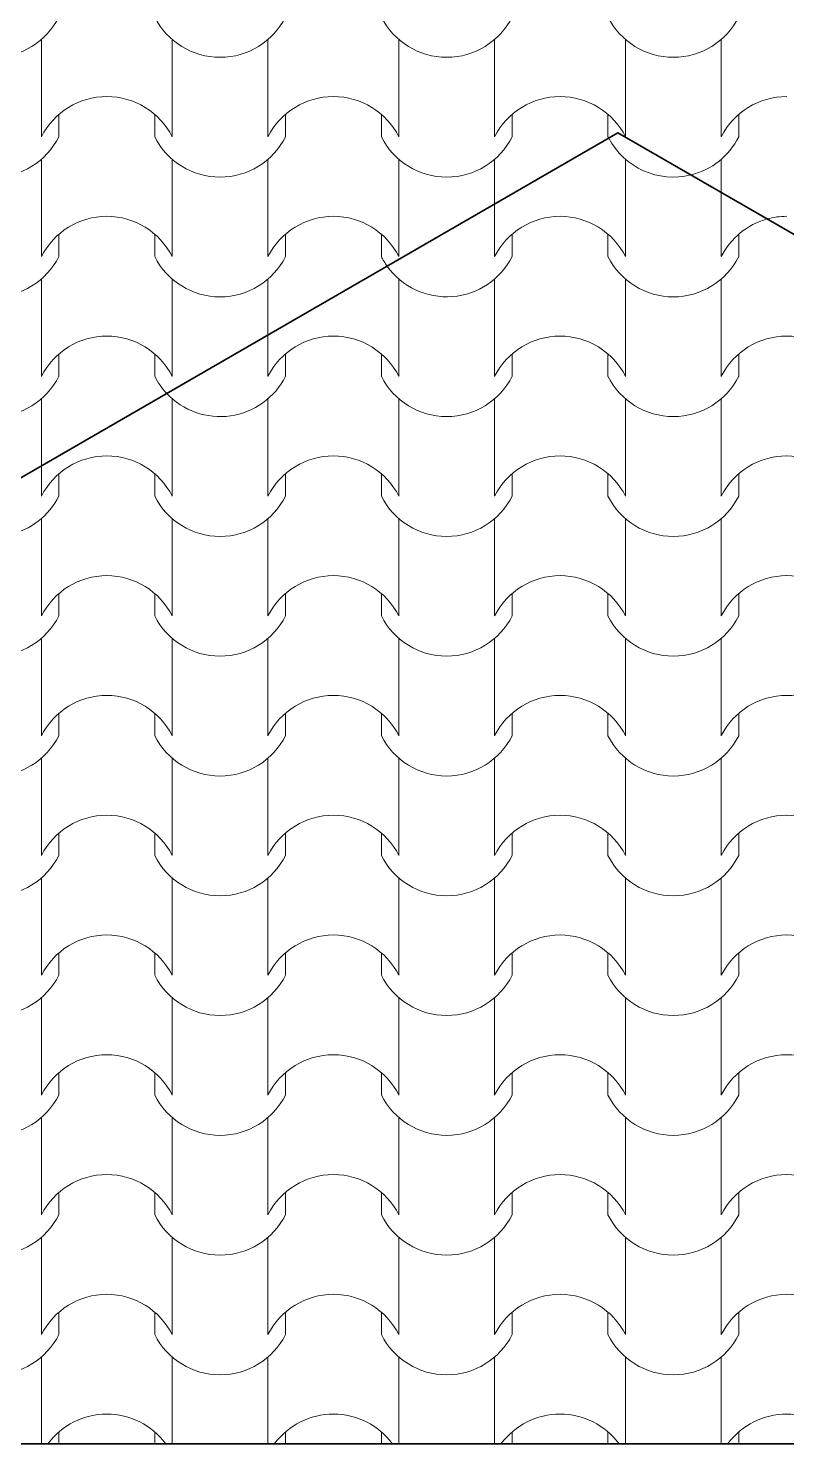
# Model space of a CAD drawing. Header units: millimetres. Extents: x 102766 to 172228, y -127504 to -81044.
# Drawn here: x 109711 to 110663, y -100472 to -98696 of the extents above; entities that cross this region are included whole.
import ezdxf

# ---------------------------------------------------------------- set-up
doc = ezdxf.new("R2010")
doc.units = ezdxf.units.MM
doc.header["$MEASUREMENT"] = 0
doc.layers.add('2D Drafting - General_Pen_No__105', color=7, linetype='Continuous', lineweight=13, true_color=0xcae6ff)
doc.layers.add('2D Drafting - General_Pen_No__82', color=7, linetype='Continuous', lineweight=20, true_color=0xaaaaaa)
doc.layers.add('Shell - Roof_Pen_No__21', color=7, linetype='Continuous', lineweight=35)

# ---------------------------------------------------------------- blocks, each defined once
blk = doc.blocks.new('*X2')
at = {"layer": '2D Drafting - General_Pen_No__82', "linetype": 'Continuous'}
for p, q in [((110460.4, -98860.2), (110460.4, -98921.1)), ((110580.6, -98901.7), (110580.6, -98921.1)), ((110296.1, -98916.1), (110296.1, -98921.1)), ((110296.1, -98921.1), (110296.1, -98982.1)), ((110460.4, -98921.1), (110460.4, -98982.1)), ((110580.6, -98921.1), (110580.6, -98982.1)), ((110318.1, -98954.1), (110318.1, -98982.1)), ((110438.4, -98954.1), (110438.4, -98982.1)), ((110602.6, -98954.1), (110602.6, -98982.1)), ((110175.9, -99010.5), (110175.9, -99071.5)), ((110296.1, -99010.5), (110296.1, -99071.5)), ((110460.4, -99010.5), (110460.4, -99071.5)), ((110580.6, -99010.5), (110580.6, -99071.5)), ((110175.9, -99071.5), (110175.9, -99132.5)), ((110296.1, -99071.5), (110296.1, -99132.5)), ((110460.4, -99071.5), (110460.4, -99132.5)), ((110580.6, -99071.5), (110580.6, -99132.5)), ((110011.6, -99080.3), (110011.6, -99132.5)), ((110033.6, -99104.4), (110033.6, -99132.5)), ((110153.9, -99104.4), (110153.9, -99132.5)), ((110318.1, -99104.4), (110318.1, -99132.5)), ((110438.4, -99104.4), (110438.4, -99132.5)), ((110602.6, -99104.4), (110602.6, -99132.5)), ((109891.4, -99160.9), (109891.4, -99221.8)), ((110011.6, -99160.9), (110011.6, -99221.8)), ((110175.9, -99160.9), (110175.9, -99221.8)), ((110296.1, -99160.9), (110296.1, -99221.8)), ((110460.4, -99160.9), (110460.4, -99221.8)), ((110580.6, -99160.9), (110580.6, -99221.8)), ((109891.4, -99221.8), (109891.4, -99282.8)), ((110011.6, -99221.8), (110011.6, -99282.8)), ((110175.9, -99221.8), (110175.9, -99282.8)), ((110296.1, -99221.8), (110296.1, -99282.8)), ((110460.4, -99221.8), (110460.4, -99282.8)), ((110580.6, -99221.8), (110580.6, -99282.8)), ((109727.2, -99244.6), (109727.2, -99282.8)), ((109749.2, -99254.8), (109749.2, -99282.8)), ((109869.4, -99254.8), (109869.4, -99282.8)), ((110033.6, -99254.8), (110033.6, -99282.8)), ((110153.9, -99254.8), (110153.9, -99282.8)), ((110318.1, -99254.8), (110318.1, -99282.8)), ((110438.4, -99254.8), (110438.4, -99282.8)), ((110602.6, -99254.8), (110602.6, -99282.8)), ((109727.2, -99311.2), (109727.2, -99372.2)), ((109891.4, -99311.2), (109891.4, -99372.2)), ((110011.6, -99311.2), (110011.6, -99372.2)), ((110175.9, -99311.2), (110175.9, -99372.2)), ((110296.1, -99311.2), (110296.1, -99372.2)), ((110460.4, -99311.2), (110460.4, -99372.2)), ((110580.6, -99311.2), (110580.6, -99372.2)), ((109727.2, -99372.2), (109727.2, -99433.1)), ((109891.4, -99372.2), (109891.4, -99433.1)), ((110011.6, -99372.2), (110011.6, -99433.1)), ((110175.9, -99372.2), (110175.9, -99433.1)), ((110296.1, -99372.2), (110296.1, -99433.1)), ((110460.4, -99372.2), (110460.4, -99433.1)), ((110580.6, -99372.2), (110580.6, -99433.1)), ((109749.2, -99405.1), (109749.2, -99433.1)), ((109869.4, -99405.1), (109869.4, -99433.1)), ((110033.6, -99405.1), (110033.6, -99433.1)), ((110153.9, -99405.1), (110153.9, -99433.1)), ((110318.1, -99405.1), (110318.1, -99433.1)), ((110438.4, -99405.1), (110438.4, -99433.1)), ((110602.6, -99405.1), (110602.6, -99433.1)), ((109727.2, -99461.5), (109727.2, -99522.5)), ((109891.4, -99461.5), (109891.4, -99522.5)), ((110011.6, -99461.5), (110011.6, -99522.5)), ((110175.9, -99461.5), (110175.9, -99522.5)), ((110296.1, -99461.5), (110296.1, -99522.5)), ((110460.4, -99461.5), (110460.4, -99522.5)), ((110580.6, -99461.5), (110580.6, -99522.5)), ((109727.2, -99522.5), (109727.2, -99583.5)), ((109891.4, -99522.5), (109891.4, -99583.5)), ((110011.6, -99522.5), (110011.6, -99583.5)), ((110175.9, -99522.5), (110175.9, -99583.5)), ((110296.1, -99522.5), (110296.1, -99583.5)), ((110460.4, -99522.5), (110460.4, -99583.5)), ((110580.6, -99522.5), (110580.6, -99583.5)), ((109749.2, -99555.4), (109749.2, -99583.5)), ((109869.4, -99555.4), (109869.4, -99583.5)), ((110033.6, -99555.4), (110033.6, -99583.5)), ((110153.9, -99555.4), (110153.9, -99583.5)), ((110318.1, -99555.4), (110318.1, -99583.5)), ((110438.4, -99555.4), (110438.4, -99583.5)), ((110602.6, -99555.4), (110602.6, -99583.5)), ((109727.2, -99611.9), (109727.2, -99672.8)), ((109891.4, -99611.9), (109891.4, -99672.8)), ((110011.6, -99611.9), (110011.6, -99672.8)), ((110175.9, -99611.9), (110175.9, -99672.8)), ((110296.1, -99611.9), (110296.1, -99672.8)), ((110460.4, -99611.9), (110460.4, -99672.8)), ((110580.6, -99611.9), (110580.6, -99672.8)), ((109727.2, -99672.8), (109727.2, -99733.8)), ((109891.4, -99672.8), (109891.4, -99733.8)), ((110011.6, -99672.8), (110011.6, -99733.8)), ((110175.9, -99672.8), (110175.9, -99733.8)), ((110296.1, -99672.8), (110296.1, -99733.8)), ((110460.4, -99672.8), (110460.4, -99733.8)), ((110580.6, -99672.8), (110580.6, -99733.8)), ((109749.2, -99705.8), (109749.2, -99733.8)), ((109869.4, -99705.8), (109869.4, -99733.8)), ((110033.6, -99705.8), (110033.6, -99733.8)), ((110153.9, -99705.8), (110153.9, -99733.8)), ((110318.1, -99705.8), (110318.1, -99733.8)), ((110438.4, -99705.8), (110438.4, -99733.8)), ((110602.6, -99705.8), (110602.6, -99733.8)), ((109727.2, -99762.2), (109727.2, -99823.2)), ((109891.4, -99762.2), (109891.4, -99823.2)), ((110011.6, -99762.2), (110011.6, -99823.2)), ((110175.9, -99762.2), (110175.9, -99823.2)), ((110296.1, -99762.2), (110296.1, -99823.2)), ((110460.4, -99762.2), (110460.4, -99823.2)), ((110580.6, -99762.2), (110580.6, -99823.2)), ((109727.2, -99823.2), (109727.2, -99884.1)), ((109891.4, -99823.2), (109891.4, -99884.1)), ((110011.6, -99823.2), (110011.6, -99884.1)), ((110175.9, -99823.2), (110175.9, -99884.1)), ((110296.1, -99823.2), (110296.1, -99884.1)), ((110460.4, -99823.2), (110460.4, -99884.1)), ((110580.6, -99823.2), (110580.6, -99884.1)), ((109749.2, -99856.1), (109749.2, -99884.1)), ((109869.4, -99856.1), (109869.4, -99884.1)), ((110033.6, -99856.1), (110033.6, -99884.1)), ((110153.9, -99856.1), (110153.9, -99884.1)), ((110318.1, -99856.1), (110318.1, -99884.1)), ((110438.4, -99856.1), (110438.4, -99884.1)), ((110602.6, -99856.1), (110602.6, -99884.1)), ((109727.2, -99912.5), (109727.2, -99973.5)), ((109891.4, -99912.5), (109891.4, -99973.5)), ((110011.6, -99912.5), (110011.6, -99973.5)), ((110175.9, -99912.5), (110175.9, -99973.5)), ((110296.1, -99912.5), (110296.1, -99973.5)), ((110460.4, -99912.5), (110460.4, -99973.5)), ((110580.6, -99912.5), (110580.6, -99973.5)), ((109727.2, -99973.5), (109727.2, -100034.5)), ((109891.4, -99973.5), (109891.4, -100034.5)), ((110011.6, -99973.5), (110011.6, -100034.5)), ((110175.9, -99973.5), (110175.9, -100034.5)), ((110296.1, -99973.5), (110296.1, -100034.5)), ((110460.4, -99973.5), (110460.4, -100034.5)), ((110580.6, -99973.5), (110580.6, -100034.5)), ((109749.2, -100006.4), (109749.2, -100034.5)), ((109869.4, -100006.4), (109869.4, -100034.5)), ((110033.6, -100006.4), (110033.6, -100034.5)), ((110153.9, -100006.4), (110153.9, -100034.5)), ((110318.1, -100006.4), (110318.1, -100034.5)), ((110438.4, -100006.4), (110438.4, -100034.5)), ((110602.6, -100006.4), (110602.6, -100034.5)), ((109727.2, -100062.9), (109727.2, -100123.8)), ((109891.4, -100062.9), (109891.4, -100123.8)), ((110011.6, -100062.9), (110011.6, -100123.8)), ((110175.9, -100062.9), (110175.9, -100123.8)), ((110296.1, -100062.9), (110296.1, -100123.8)), ((110460.4, -100062.9), (110460.4, -100123.8)), ((110580.6, -100062.9), (110580.6, -100123.8)), ((109727.2, -100123.8), (109727.2, -100184.8)), ((109891.4, -100123.8), (109891.4, -100184.8)), ((110011.6, -100123.8), (110011.6, -100184.8)), ((110175.9, -100123.8), (110175.9, -100184.8)), ((110296.1, -100123.8), (110296.1, -100184.8)), ((110460.4, -100123.8), (110460.4, -100184.8)), ((110580.6, -100123.8), (110580.6, -100184.8)), ((109749.2, -100156.8), (109749.2, -100184.8)), ((109869.4, -100156.8), (109869.4, -100184.8)), ((110033.6, -100156.8), (110033.6, -100184.8)), ((110153.9, -100156.8), (110153.9, -100184.8)), ((110318.1, -100156.8), (110318.1, -100184.8)), ((110438.4, -100156.8), (110438.4, -100184.8)), ((110602.6, -100156.8), (110602.6, -100184.8)), ((109727.2, -100213.2), (109727.2, -100274.2)), ((109891.4, -100213.2), (109891.4, -100274.2)), ((110011.6, -100213.2), (110011.6, -100274.2)), ((110175.9, -100213.2), (110175.9, -100274.2)), ((110296.1, -100213.2), (110296.1, -100274.2)), ((110460.4, -100213.2), (110460.4, -100274.2)), ((110580.6, -100213.2), (110580.6, -100274.2)), ((109727.2, -100274.2), (109727.2, -100335.1)), ((109891.4, -100274.2), (109891.4, -100335.1)), ((110011.6, -100274.2), (110011.6, -100335.1)), ((110175.9, -100274.2), (110175.9, -100335.1)), ((110296.1, -100274.2), (110296.1, -100335.1)), ((110460.4, -100274.2), (110460.4, -100335.1)), ((110580.6, -100274.2), (110580.6, -100335.1)), ((109749.2, -100307.1), (109749.2, -100335.1)), ((109869.4, -100307.1), (109869.4, -100335.1)), ((110033.6, -100307.1), (110033.6, -100335.1)), ((110153.9, -100307.1), (110153.9, -100335.1)), ((110318.1, -100307.1), (110318.1, -100335.1)), ((110438.4, -100307.1), (110438.4, -100335.1)), ((110602.6, -100307.1), (110602.6, -100335.1)), ((109727.2, -100363.5), (109727.2, -100424.5)), ((109891.4, -100363.5), (109891.4, -100424.5)), ((110011.6, -100363.5), (110011.6, -100424.5)), ((110175.9, -100363.5), (110175.9, -100424.5)), ((110296.1, -100363.5), (110296.1, -100424.5)), ((110460.4, -100363.5), (110460.4, -100424.5)), ((110580.6, -100363.5), (110580.6, -100424.5)), ((109727.2, -100424.5), (109727.2, -100472.1)), ((109891.4, -100424.5), (109891.4, -100472.1)), ((110011.6, -100424.5), (110011.6, -100472.1)), ((110175.9, -100424.5), (110175.9, -100472.1)), ((110296.1, -100424.5), (110296.1, -100472.1)), ((110460.4, -100424.5), (110460.4, -100472.1)), ((110580.6, -100424.5), (110580.6, -100472.1)), ((109749.2, -100457.4), (109749.2, -100472.1)), ((109869.4, -100457.4), (109869.4, -100472.1)), ((110033.6, -100457.4), (110033.6, -100472.1)), ((110153.9, -100457.4), (110153.9, -100472.1)), ((110318.1, -100457.4), (110318.1, -100472.1)), ((110438.4, -100457.4), (110438.4, -100472.1)), ((110602.6, -100457.4), (110602.6, -100472.1))]:
    blk.add_line(p, q, dxfattribs=at)
for centre, radius, start, end in [((110520.5, -98790.5), 91.9, 207.8746, 283.8616), ((110378.5, -99024.1), 92.5, 90.1705, 153.0115), ((110378, -99024.1), 92.5, 26.9885, 89.8295), ((110663, -99024.1), 92.5, 105.5329, 153.0115), ((110236, -98940.8), 91.9, 215.3904, 333.2956), ((110520.5, -98940.8), 91.9, 206.7044, 333.2956), ((110094, -99174.4), 92.5, 90.1705, 153.0115), ((110093.5, -99174.4), 92.5, 26.9885, 89.8295), ((110378.5, -99174.4), 92.5, 90.1705, 153.0115), ((110378, -99174.4), 92.5, 26.9885, 89.8295), ((110663, -99174.4), 92.5, 90.1705, 153.0115), ((110662.4, -99174.4), 92.5, 26.9885, 89.8295), ((109951.5, -99091.1), 91.9, 223.0011, 333.2956), ((110236, -99091.1), 91.9, 206.7044, 333.2956), ((110520.5, -99091.1), 91.9, 206.7044, 333.2956), ((109809.6, -99324.8), 92.5, 90.1705, 153.0115), ((109809, -99324.8), 92.5, 26.9885, 89.8295), ((110094, -99324.8), 92.5, 90.1705, 153.0115), ((110093.5, -99324.8), 92.5, 26.9885, 89.8295), ((110378.5, -99324.8), 92.5, 90.1705, 153.0115), ((110378, -99324.8), 92.5, 26.9885, 89.8295), ((110663, -99324.8), 92.5, 90.1705, 153.0115), ((110662.4, -99324.8), 92.5, 26.9885, 89.8295), ((109667, -99241.5), 91.9, 230.8546, 333.2956), ((109951.5, -99241.5), 91.9, 206.7044, 333.2956), ((110236, -99241.5), 91.9, 206.7044, 333.2956), ((110520.5, -99241.5), 91.9, 206.7044, 333.2956), ((109809.6, -99475.1), 92.5, 90.1705, 153.0115), ((109809, -99475.1), 92.5, 26.9885, 89.8295), ((110094, -99475.1), 92.5, 90.1705, 153.0115), ((110093.5, -99475.1), 92.5, 26.9885, 89.8295), ((110378.5, -99475.1), 92.5, 90.1705, 153.0115), ((110378, -99475.1), 92.5, 26.9885, 89.8295), ((110663, -99475.1), 92.5, 90.1705, 153.0115), ((110662.4, -99475.1), 92.5, 26.9885, 89.8295), ((109667, -99391.8), 91.9, 206.7044, 333.2956), ((109951.5, -99391.8), 91.9, 206.7044, 333.2956), ((110236, -99391.8), 91.9, 206.7044, 333.2956), ((110520.5, -99391.8), 91.9, 206.7044, 333.2956), ((109809.6, -99625.4), 92.5, 90.1705, 153.0115), ((109809, -99625.4), 92.5, 26.9885, 89.8295), ((110094, -99625.4), 92.5, 90.1705, 153.0115), ((110093.5, -99625.4), 92.5, 26.9885, 89.8295), ((110378.5, -99625.4), 92.5, 90.1705, 153.0115), ((110378, -99625.4), 92.5, 26.9885, 89.8295), ((110663, -99625.4), 92.5, 90.1705, 153.0115), ((110662.4, -99625.4), 92.5, 26.9885, 89.8295), ((109667, -99542.2), 91.9, 206.7044, 333.2956), ((109951.5, -99542.2), 91.9, 206.7044, 333.2956), ((110236, -99542.2), 91.9, 206.7044, 333.2956), ((110520.5, -99542.2), 91.9, 206.7044, 333.2956), ((109809.6, -99775.8), 92.5, 90.1705, 153.0115), ((109809, -99775.8), 92.5, 26.9885, 89.8295), ((110094, -99775.8), 92.5, 90.1705, 153.0115), ((110093.5, -99775.8), 92.5, 26.9885, 89.8295), ((110378.5, -99775.8), 92.5, 90.1705, 153.0115), ((110378, -99775.8), 92.5, 26.9885, 89.8295), ((110663, -99775.8), 92.5, 90.1705, 153.0115), ((110662.4, -99775.8), 92.5, 26.9885, 89.8295), ((109667, -99692.5), 91.9, 206.7044, 333.2956), ((109951.5, -99692.5), 91.9, 206.7044, 333.2956), ((110236, -99692.5), 91.9, 206.7044, 333.2956), ((110520.5, -99692.5), 91.9, 206.7044, 333.2956), ((109809.6, -99926.1), 92.5, 90.1705, 153.0115), ((109809, -99926.1), 92.5, 26.9885, 89.8295), ((110094, -99926.1), 92.5, 90.1705, 153.0115), ((110093.5, -99926.1), 92.5, 26.9885, 89.8295), ((110378.5, -99926.1), 92.5, 90.1705, 153.0115), ((110378, -99926.1), 92.5, 26.9885, 89.8295), ((110663, -99926.1), 92.5, 90.1705, 153.0115), ((110662.4, -99926.1), 92.5, 26.9885, 89.8295), ((109667, -99842.8), 91.9, 206.7044, 333.2956), ((109951.5, -99842.8), 91.9, 206.7044, 333.2956), ((110236, -99842.8), 91.9, 206.7044, 333.2956), ((110520.5, -99842.8), 91.9, 206.7044, 333.2956), ((109809.6, -100076.4), 92.5, 90.1705, 153.0115), ((109809, -100076.4), 92.5, 26.9885, 89.8295), ((110094, -100076.4), 92.5, 90.1705, 153.0115), ((110093.5, -100076.4), 92.5, 26.9885, 89.8295), ((110378.5, -100076.4), 92.5, 90.1705, 153.0115), ((110378, -100076.4), 92.5, 26.9885, 89.8295), ((110663, -100076.4), 92.5, 90.1705, 153.0115), ((110662.4, -100076.4), 92.5, 26.9885, 89.8295), ((109667, -99993.2), 91.9, 206.7044, 333.2956), ((109951.5, -99993.2), 91.9, 206.7044, 333.2956), ((110236, -99993.2), 91.9, 206.7044, 333.2956), ((110520.5, -99993.2), 91.9, 206.7044, 333.2956), ((109809.6, -100226.8), 92.5, 90.1705, 153.0115), ((109809, -100226.8), 92.5, 26.9885, 89.8295), ((110094, -100226.8), 92.5, 90.1705, 153.0115), ((110093.5, -100226.8), 92.5, 26.9885, 89.8295), ((110378.5, -100226.8), 92.5, 90.1705, 153.0115), ((110378, -100226.8), 92.5, 26.9885, 89.8295), ((110663, -100226.8), 92.5, 90.1705, 153.0115), ((110662.4, -100226.8), 92.5, 26.9885, 89.8295), ((109667, -100143.5), 91.9, 206.7044, 333.2956), ((109951.5, -100143.5), 91.9, 206.7044, 333.2956), ((110236, -100143.5), 91.9, 206.7044, 333.2956), ((110520.5, -100143.5), 91.9, 206.7044, 333.2956), ((109809.6, -100377.1), 92.5, 90.1705, 153.0115), ((109809, -100377.1), 92.5, 26.9885, 89.8295), ((110094, -100377.1), 92.5, 90.1705, 153.0115), ((110093.5, -100377.1), 92.5, 26.9885, 89.8295), ((110378.5, -100377.1), 92.5, 90.1705, 153.0115), ((110378, -100377.1), 92.5, 26.9885, 89.8295), ((110663, -100377.1), 92.5, 90.1705, 153.0115), ((110662.4, -100377.1), 92.5, 26.9885, 89.8295), ((109667, -100293.8), 91.9, 206.7044, 333.2956), ((109951.5, -100293.8), 91.9, 206.7044, 333.2956), ((110236, -100293.8), 91.9, 206.7044, 333.2956), ((110520.5, -100293.8), 91.9, 206.7044, 333.2956), ((109809.6, -100527.4), 92.5, 90.1705, 143.2548), ((109809, -100527.4), 92.5, 36.7452, 89.8295), ((110094, -100527.4), 92.5, 90.1705, 143.2548), ((110093.5, -100527.4), 92.5, 36.7452, 89.8295), ((110378.5, -100527.4), 92.5, 90.1705, 143.2548), ((110378, -100527.4), 92.5, 36.7452, 89.8295), ((110663, -100527.4), 92.5, 90.1705, 143.2548), ((110662.4, -100527.4), 92.5, 36.7452, 89.8295)]:
    blk.add_arc(centre, radius, start, end, dxfattribs=at)
blk = doc.blocks.new('Fill_1')
at = {"layer": '2D Drafting - General_Pen_No__105', "linetype": 'Continuous'}
for p, q in [((110450.8, -98826.8), (107601, -100472.1)), ((113300.6, -100472.1), (110450.8, -98826.8)), ((107601, -100472.1), (113300.6, -100472.1))]:
    blk.add_line(p, q, dxfattribs=at)
at = {"layer": '2D Drafting - General_Pen_No__82', "linetype": 'Continuous'}
blk.add_blockref('*X2', (0, 0), dxfattribs=at)
blk = doc.blocks.new('*X4')
at = {"layer": '2D Drafting - General_Pen_No__82', "linetype": 'Continuous'}
for p, q in [((109727.2, -98709.8), (109727.2, -98770.8)), ((109891.4, -98709.8), (109891.4, -98770.8)), ((110011.6, -98709.8), (110011.6, -98770.8)), ((110175.9, -98709.8), (110175.9, -98770.8)), ((110296.1, -98709.8), (110296.1, -98770.8)), ((110460.4, -98709.8), (110460.4, -98770.8)), ((110580.6, -98709.8), (110580.6, -98770.8)), ((109727.2, -98770.8), (109727.2, -98831.8)), ((109891.4, -98770.8), (109891.4, -98831.8)), ((110011.6, -98770.8), (110011.6, -98831.8)), ((110175.9, -98770.8), (110175.9, -98831.8)), ((110296.1, -98770.8), (110296.1, -98831.8)), ((110460.4, -98770.8), (110460.4, -98831.8)), ((110580.6, -98770.8), (110580.6, -98831.8)), ((109749.2, -98803.8), (109749.2, -98831.8)), ((109869.4, -98803.8), (109869.4, -98831.8)), ((110033.6, -98803.8), (110033.6, -98831.8)), ((110153.9, -98803.8), (110153.9, -98831.8)), ((110318.1, -98803.8), (110318.1, -98831.8)), ((110438.4, -98803.8), (110438.4, -98831.8)), ((110602.6, -98803.8), (110602.6, -98831.8)), ((109727.2, -98860.2), (109727.2, -98921.1)), ((109891.4, -98860.2), (109891.4, -98921.1)), ((110011.6, -98860.2), (110011.6, -98921.1)), ((110175.9, -98860.2), (110175.9, -98921.1)), ((110296.1, -98860.2), (110296.1, -98916.1)), ((110580.6, -98860.2), (110580.6, -98901.7)), ((109727.2, -98921.1), (109727.2, -98982.1)), ((109891.4, -98921.1), (109891.4, -98982.1)), ((110011.6, -98921.1), (110011.6, -98982.1)), ((110175.9, -98921.1), (110175.9, -98982.1)), ((109749.2, -98954.1), (109749.2, -98982.1)), ((109869.4, -98954.1), (109869.4, -98982.1)), ((110033.6, -98954.1), (110033.6, -98982.1)), ((110153.9, -98954.1), (110153.9, -98982.1)), ((109727.2, -99010.5), (109727.2, -99071.5)), ((109891.4, -99010.5), (109891.4, -99071.5)), ((110011.6, -99010.5), (110011.6, -99071.5)), ((109727.2, -99071.5), (109727.2, -99132.5)), ((109891.4, -99071.5), (109891.4, -99132.5)), ((110011.6, -99071.5), (110011.6, -99080.3)), ((109749.2, -99104.4), (109749.2, -99132.5)), ((109869.4, -99104.4), (109869.4, -99132.5)), ((109727.2, -99160.9), (109727.2, -99221.8)), ((109727.2, -99221.8), (109727.2, -99244.6))]:
    blk.add_line(p, q, dxfattribs=at)
for centre, radius, start, end in [((109667, -98640.1), 91.9, 206.7044, 333.2956), ((109951.5, -98640.1), 91.9, 206.7044, 333.2956), ((110236, -98640.1), 91.9, 206.7044, 333.2956), ((110520.5, -98640.1), 91.9, 206.7044, 333.2956), ((109809.6, -98873.7), 92.5, 90.1705, 153.0115), ((109809, -98873.7), 92.5, 26.9885, 89.8295), ((110094, -98873.7), 92.5, 90.1705, 153.0115), ((110093.5, -98873.7), 92.5, 26.9885, 89.8295), ((110378.5, -98873.7), 92.5, 90.1705, 153.0115), ((110378, -98873.7), 92.5, 26.9885, 89.8295), ((110663, -98873.7), 92.5, 90.1705, 153.0115), ((109667, -98790.5), 91.9, 206.7044, 333.2956), ((109951.5, -98790.5), 91.9, 206.7044, 333.2956), ((110236, -98790.5), 91.9, 206.7044, 333.2956), ((110520.5, -98790.5), 91.9, 206.7044, 207.8746), ((110520.5, -98790.5), 91.9, 283.8616, 333.2956), ((109809.6, -99024.1), 92.5, 90.1705, 153.0115), ((109809, -99024.1), 92.5, 26.9885, 89.8295), ((110094, -99024.1), 92.5, 90.1705, 153.0115), ((110093.5, -99024.1), 92.5, 26.9885, 89.8295), ((110663, -99024.1), 92.5, 90.1705, 105.5329), ((109667, -98940.8), 91.9, 206.7044, 333.2956), ((109951.5, -98940.8), 91.9, 206.7044, 333.2956), ((110236, -98940.8), 91.9, 206.7044, 215.3904), ((109809.6, -99174.4), 92.5, 90.1705, 153.0115), ((109809, -99174.4), 92.5, 26.9885, 89.8295), ((109667, -99091.1), 91.9, 206.7044, 333.2956), ((109951.5, -99091.1), 91.9, 206.7044, 223.0011)]:
    blk.add_arc(centre, radius, start, end, dxfattribs=at)
blk = doc.blocks.new('Fill_2')
at = {"layer": '2D Drafting - General_Pen_No__105', "linetype": 'Continuous'}
for p, q in [((107601, -100472.1), (110450.8, -98826.8)), ((110450.8, -98826.8), (113300.6, -100472.1))]:
    blk.add_line(p, q, dxfattribs=at)
at = {"layer": '2D Drafting - General_Pen_No__82', "linetype": 'Continuous'}
blk.add_blockref('*X4', (0, 0), dxfattribs=at)

msp = doc.modelspace()

# ---------------------------------------------------------------- linework, layer by layer
at = {"layer": 'Shell - Roof_Pen_No__21', "linetype": 'Continuous'}
for p, q in [((110450.8, -98826.8), (107601, -100472.1)), ((113300.6, -100472.1), (110450.8, -98826.8)), ((107601, -100472.1), (113300.6, -100472.1))]:
    msp.add_line(p, q, dxfattribs=at)

# ---------------------------------------------------------------- block references
at = {"layer": '2D Drafting - General_Pen_No__82', "linetype": 'Continuous'}
for name in ['Fill_2', 'Fill_1']:
    msp.add_blockref(name, (0, 0), dxfattribs=at)

doc.saveas('drawing.dxf')
